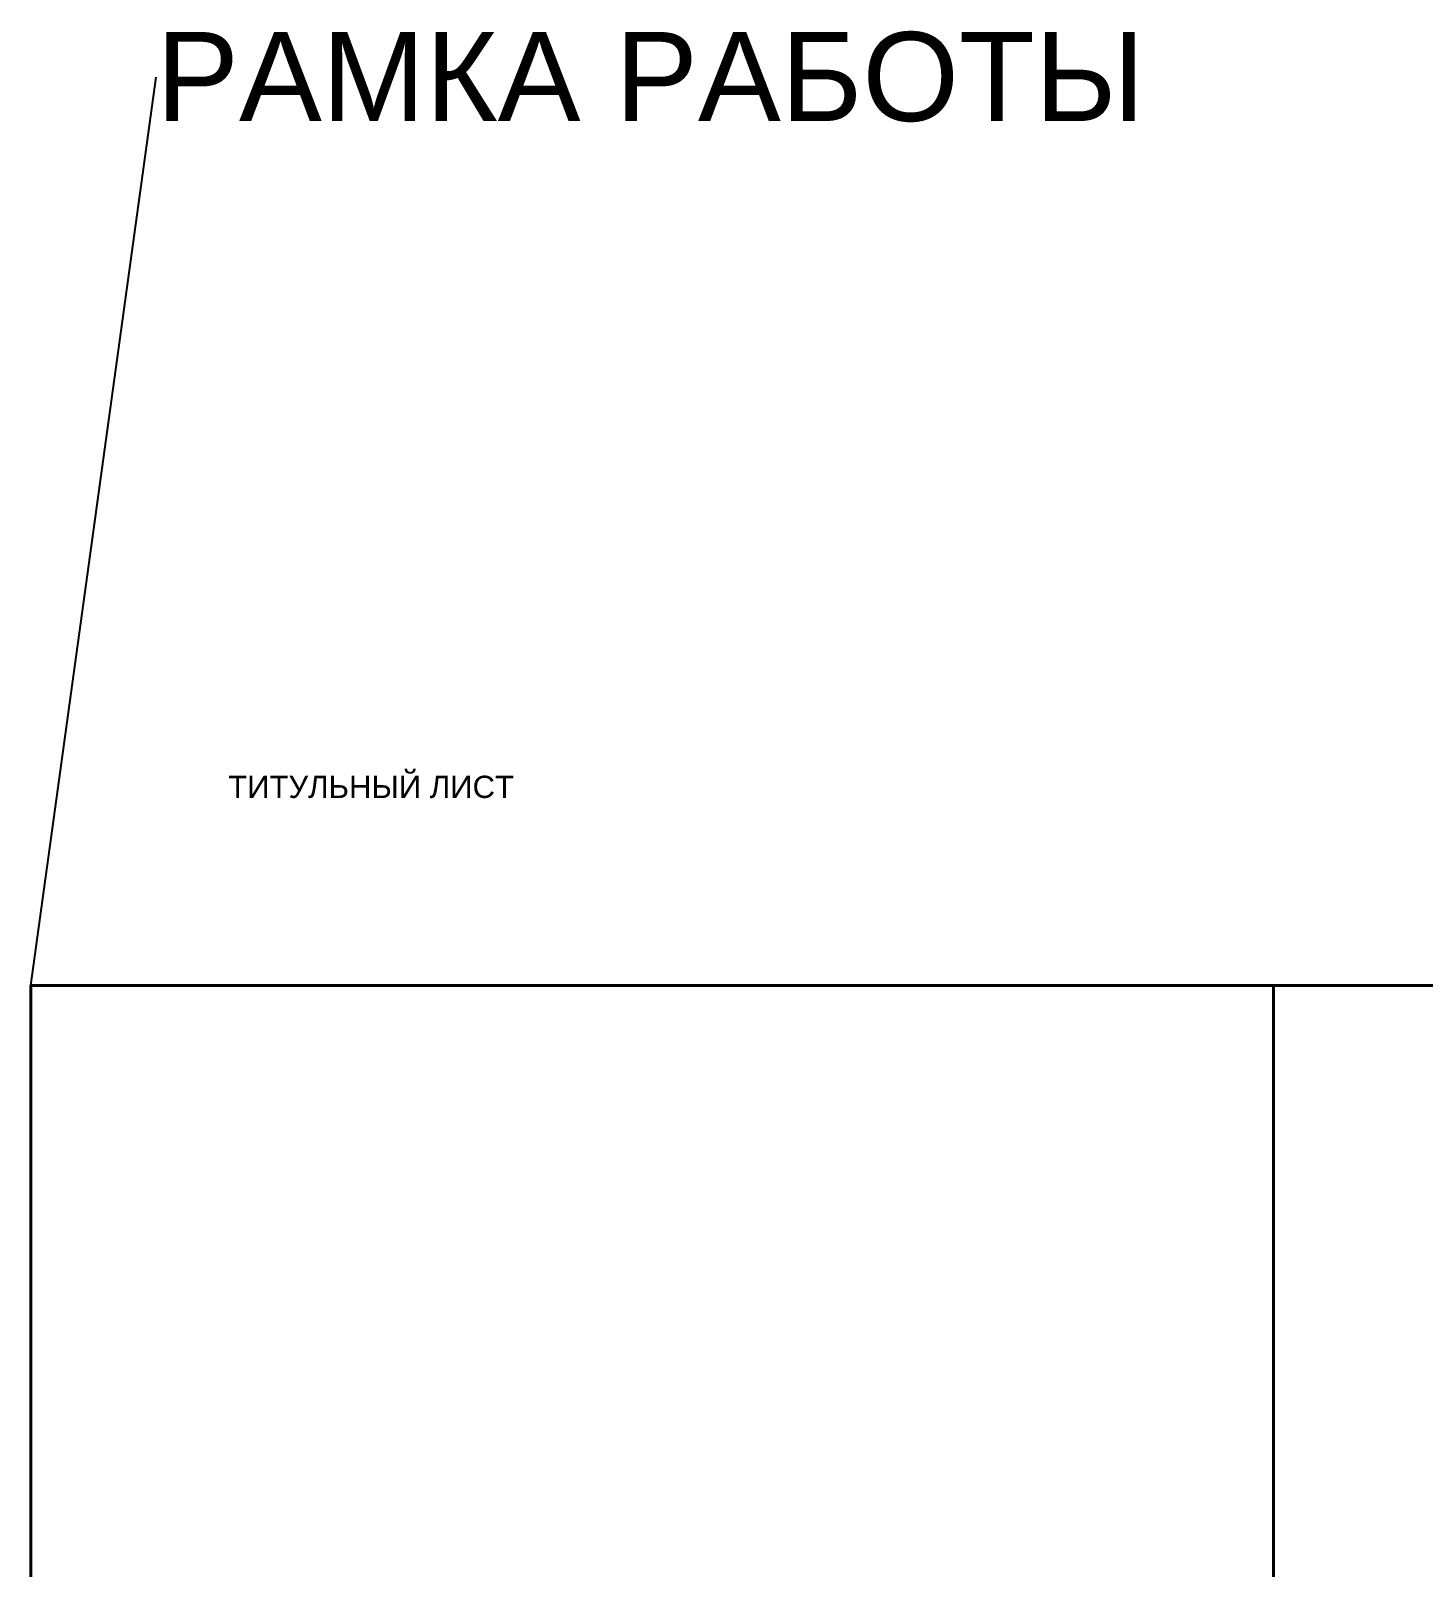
# Model space of a CAD drawing. Header units: millimetres. Extents: x -100 to 1164096, y -205848 to 318871.
# Drawn here: x 107760 to 264321, y 146135 to 318871 of the extents above; entities that cross this region are included whole.
import ezdxf
from ezdxf import colors
from ezdxf.entities.mleader import LeaderData, LeaderLine
from ezdxf.math import Vec2, Vec3

# ---------------------------------------------------------------- set-up
doc = ezdxf.new("R2010")
doc.units = ezdxf.units.MM
doc.layers.add('_SG Support+', color=7, linetype='Continuous', plot=False)
doc.styles.get("Standard").update_dxf_attribs({"font": 'arial.ttf'})

msp = doc.modelspace()

# ---------------------------------------------------------------- linework, layer by layer
at = {"layer": '_SG Support+', "lineweight": 40}
for points in [[(107759.744, 211518.578), (107759.744, -14529.327), (247478.751, -14529.327), (247478.751, 211518.578)], [(247478.751, 211518.578), (247478.751, -14529.327), (387197.759, -14529.327), (387197.759, 211518.578)]]:
    msp.add_lwpolyline(points, close=True, dxfattribs=at)

# ---------------------------------------------------------------- texts
at = {"layer": '_SG Support+', "insert": (129962.737, 235120.365), "char_height": 2500, "attachment_point": 1}
msp.add_mtext_dynamic_manual_height_columns('ТИТУЛЬНЫЙ ЛИСТ', width=103722.78997, gutter_width=12.5, heights=[0], dxfattribs=at)

# ---------------------------------------------------------------- leaders
at = {"layer": '_SG Support+'}
ml = msp.add_multileader_mtext('Standard', dxfattribs=at)
ml.set_content('РАМКА РАБОТЫ', color=256)
ml.set_leader_properties()
ml.build(insert=Vec2(0, 0))
ctx = ml.context
ctx.base_point, ctx.char_height, ctx.plane_origin = Vec3(121854.434, 313636.406), 10000, Vec3(107759.744, 211518.578)
notes = []
notes.append((ctx, [(0, (1, 1, 0), (121846.434, 313636.406), (1, 0), 8, [(0, [(107759.744, 211518.578)], 0, [])])]))
ctx.mtext.insert, ctx.mtext.flow_direction = Vec3(121856.434, 318721.672), 5
for ctx, leaders in notes:
    for number, flags, end, landing, length, lines in leaders:
        leader = LeaderData()
        leader.index, (leader.has_last_leader_line, leader.has_dogleg_vector, leader.attachment_direction) = number, flags
        leader.last_leader_point, leader.dogleg_vector, leader.dogleg_length = Vec3(end), Vec3(landing), length
        for number, points, colour, breaks in lines:
            line = LeaderLine()
            line.index, line.vertices, line.color, line.breaks = number, Vec3.list(points), colors.encode_raw_color(colour), breaks
            leader.lines.append(line)
        ctx.leaders.append(leader)

doc.saveas('drawing.dxf')
